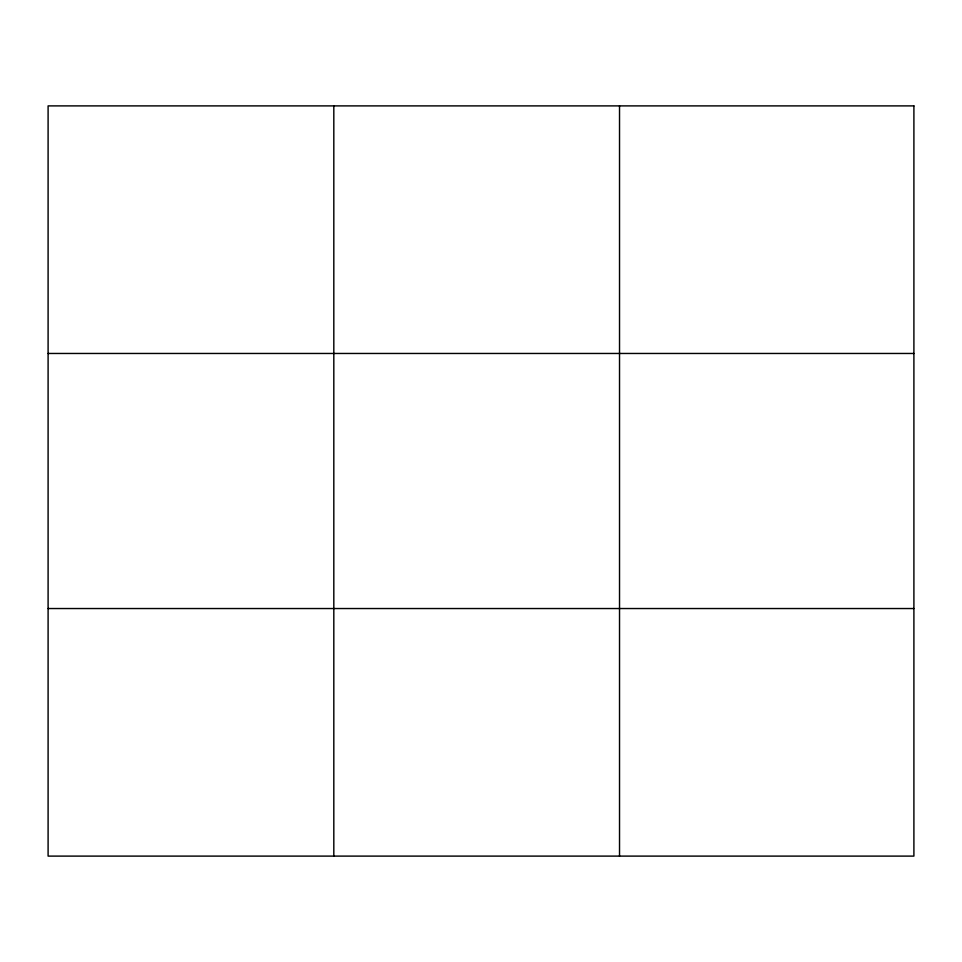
<?xml version="1.0" encoding="UTF-8"?>
<svg xmlns="http://www.w3.org/2000/svg" width="962" height="962" viewBox="0 0 962 962"><rect width="100%" height="100%" fill="white"/><g stroke="black" fill="none" stroke-linecap="round" stroke-linejoin="round"><path stroke-width="1.44" d="M333.814 856.108L333.814 105.892M619.528 856.108L619.528 105.892M48.1 353.463L913.9 353.463M48.1 608.537L913.9 608.537M913.9 105.892L913.9 856.108L48.1 856.108L48.1 105.892L913.9 105.892"/></g></svg>
